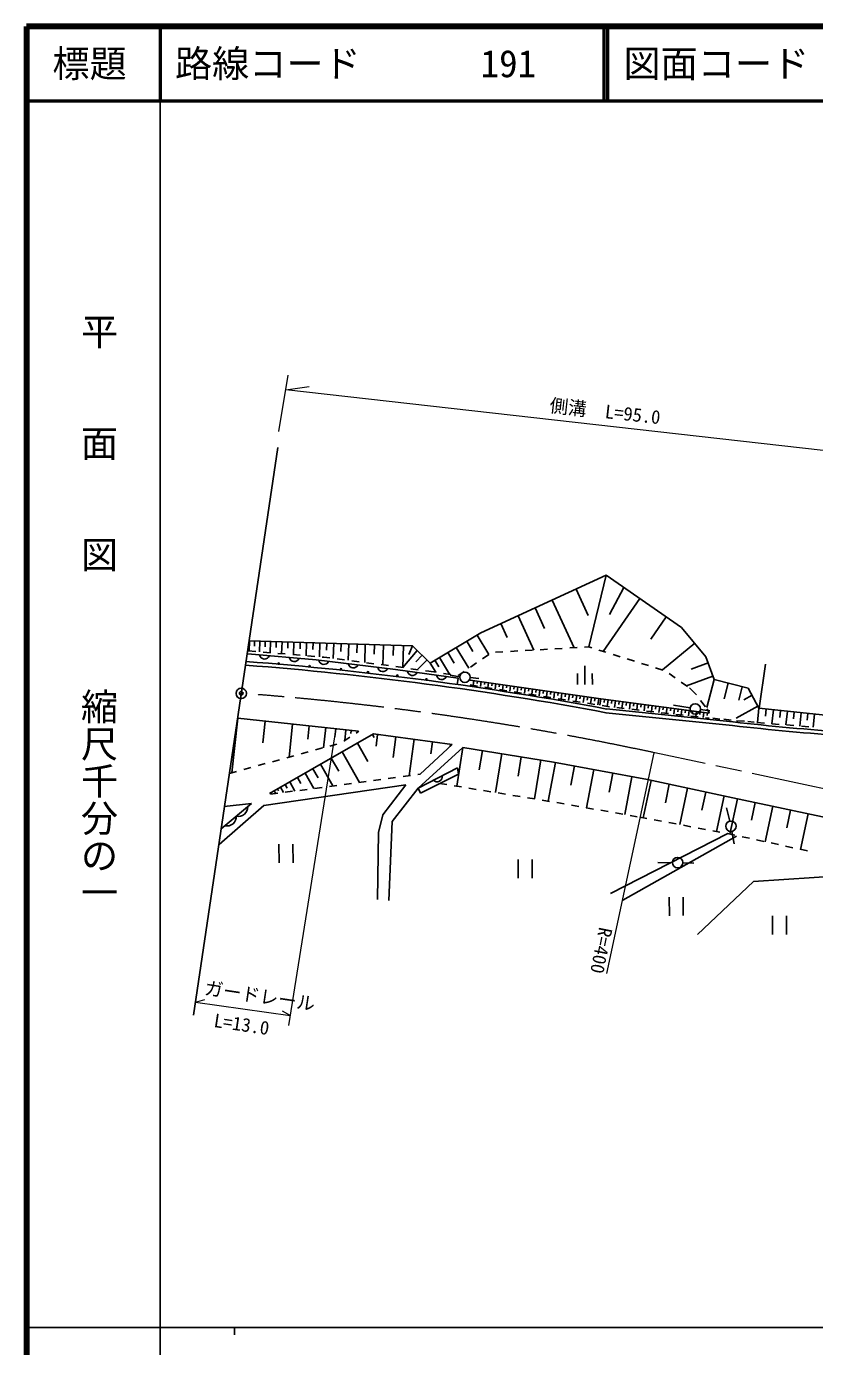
# Model space of a CAD drawing. Units: millimetres, scale not verified. Extents: x 40000 to 680000, y 20000 to 380000.
# Drawn here: x 40000 to 146110, y 202409 to 380000 of the extents above; entities that cross this region are included whole.
import ezdxf
from ezdxf.enums import TextEntityAlignment as Align

# ---------------------------------------------------------------- set-up
doc = ezdxf.new("R2010")
doc.units = ezdxf.units.MM
doc.header["$LTSCALE"] = 1000
doc.header["$PDMODE"] = 32
doc.header["$PDSIZE"] = 500
doc.linetypes.add('CHAIN', pattern=[18.5, 12, -1.5, 3.5, -1.5])
for name, color, linetype, lineweight in [('M-BGD', 7, 'Continuous', 25), ('M-BMK', 2, 'CHAIN', 13), ('M-BMK-SRVR', 3, 'Continuous', 25), ('M-STR-HTXT', 7, 'Continuous', 13), ('M-TTL', 2, 'Continuous', 13), ('M-TTL-BAND', 7, 'Continuous', 25), ('M-TTL-LINE', 7, 'Continuous', 50), ('M-TTL-TXT', 7, 'Continuous', 50)]:
    doc.layers.add(name, color=color, linetype=linetype, lineweight=lineweight)
doc.layers.add('M-OTRS', color=6, linetype='Continuous')
doc.styles.add('@ＭＳ ゴシック', font='')
doc.styles.add('ＭＳ ゴシック', font='')
doc.styles.get('@ＭＳ ゴシック').set_extended_font_data('@MS Gothic')
doc.styles.get('ＭＳ ゴシック').set_extended_font_data('MS Gothic')

msp = doc.modelspace()

# ---------------------------------------------------------------- linework, layer by layer
at = {"layer": 'M-BGD'}
for p, q in [((73849, 323342), (62489, 246978)), ((118031, 306159), (115704, 296535)), ((117933, 306114), (117973, 306027)), ((114008, 304312), (115632, 300776)), ((120419, 304512), (118496, 300878)), ((110800, 302840), (113745, 296422)), ((122559, 303036), (117653, 295925)), ((106187, 300722), (108304, 296110)), ((108493, 301781), (109759, 299024)), ((126114, 300583), (124041, 297578)), ((103881, 299664), (104732, 297809)), ((70027, 297363), (69985, 295973)), ((70722, 297342), (70701, 296629)), ((71417, 297320), (71373, 295860)), ((72148, 297298), (72125, 296549)), ((72878, 297276), (72831, 295741)), ((73645, 297252), (73621, 296466)), ((74412, 297229), (74363, 295617)), ((75218, 297204), (75193, 296378)), ((76024, 297180), (75973, 295486)), ((76871, 297154), (76845, 296285)), ((77718, 297128), (77664, 295348)), ((78608, 297101), (78580, 296188)), ((79498, 297073), (79441, 295203)), ((80433, 297045), (80404, 296078)), ((81368, 297016), (81306, 294989)), ((82382, 296985), (82349, 295921)), ((83395, 296954), (83327, 294726)), ((84509, 296920), (84474, 295750)), ((85624, 296886), (85549, 294435)), ((86849, 296849), (86810, 295562)), ((88075, 296811), (87992, 294116)), ((89422, 296770), (89379, 295353)), ((90770, 296729), (90678, 293748)), ((91959, 296692), (91477, 295514)), ((99276, 297289), (100083, 295933)), ((100677, 298123), (102237, 295503)), ((129964, 297022), (125633, 293427)), ((69806, 295593), (78996, 294804)), ((69870, 295982), (70866, 295901)), ((71863, 295820), (72860, 295739)), ((73856, 295658), (74853, 295577)), ((75850, 295496), (76847, 295415)), ((77843, 295333), (78840, 295252)), ((78996, 294804), (89686, 293502)), ((79837, 295171), (80046, 295154)), ((80046, 295154), (80829, 295052)), ((81821, 294922), (82813, 294793)), ((92625, 296048), (90678, 293748)), ((93280, 295414), (92415, 294520)), ((95610, 295107), (96958, 292842)), ((96742, 295781), (97598, 294343)), ((97874, 296455), (99543, 293652)), ((101418, 294940), (102243, 295507)), ((103155, 295814), (104154, 295872)), ((105152, 295929), (106150, 295986)), ((107149, 296044), (108147, 296101)), ((109145, 296158), (110144, 296215)), ((111142, 296273), (112141, 296330)), ((113139, 296387), (114137, 296445)), ((115136, 296502), (115704, 296535)), ((115704, 296535), (116115, 296406)), ((117069, 296107), (118024, 295809)), ((118978, 295510), (119932, 295211)), ((120887, 294913), (121841, 294614)), ((83804, 294663), (84796, 294534)), ((85787, 294404), (86779, 294275)), ((87770, 294145), (88762, 294016)), ((89686, 293502), (98127, 292319)), ((89752, 293878), (90743, 293739)), ((91733, 293601), (92724, 293462)), ((93935, 294781), (92668, 293470)), ((93714, 293324), (94167, 293261)), ((94167, 293261), (95156, 293112)), ((94365, 294365), (95106, 293120)), ((94987, 294736), (95510, 293858)), ((98121, 292676), (98946, 293242)), ((99770, 293808), (100594, 294374)), ((115189, 291463), (115176, 293963)), ((122795, 294315), (123750, 294017)), ((124704, 293718), (125659, 293419)), ((131773, 294394), (129472, 293558)), ((138652, 288296), (139520, 294212)), ((96145, 292964), (97134, 292816)), ((98350, 292516), (97048, 292733)), ((98127, 292319), (97989, 291451)), ((99729, 292077), (117321, 289553)), ((99729, 291407), (100717, 291253)), ((99730, 292398), (100914, 292260)), ((100224, 292006), (100129, 291344)), ((100719, 291935), (100671, 291601)), ((101214, 291864), (101117, 291190)), ((101709, 291793), (101660, 291453)), ((102204, 291722), (102105, 291036)), ((102699, 291651), (102649, 291305)), ((103194, 291580), (103094, 290882)), ((103689, 291509), (103638, 291157)), ((104184, 291438), (104082, 290728)), ((104678, 291367), (104627, 291009)), ((105173, 291296), (105070, 290574)), ((114181, 292958), (114189, 291458)), ((116181, 292969), (116189, 291469)), ((126530, 292953), (127346, 292375)), ((128163, 291798), (128979, 291220)), ((132422, 292609), (128851, 291311)), ((132586, 292156), (131606, 288364)), ((134482, 291666), (133936, 289552)), ((101705, 291099), (102693, 290945)), ((103681, 290791), (104669, 290637)), ((105668, 291225), (105616, 290861)), ((105658, 290482), (106646, 290328)), ((106163, 291154), (106058, 290420)), ((106658, 291083), (106605, 290713)), ((107153, 291012), (107046, 290266)), ((107648, 290941), (107594, 290565)), ((107634, 290174), (108622, 290020)), ((108143, 290870), (108034, 290112)), ((108638, 290799), (108583, 290417)), ((109133, 290728), (109022, 289958)), ((109628, 290657), (109572, 290269)), ((109610, 289866), (110598, 289712)), ((110123, 290586), (110010, 289804)), ((110618, 290515), (110561, 290121)), ((111113, 290444), (110999, 289650)), ((111607, 290373), (111550, 289973)), ((111586, 289558), (112574, 289404)), ((112102, 290302), (111987, 289496)), ((112597, 290231), (112539, 289825)), ((113092, 290160), (112975, 289342)), ((113587, 290089), (113528, 289677)), ((114082, 290018), (113963, 289187)), ((114577, 289947), (114517, 289529)), ((115072, 289876), (114951, 289033)), ((115567, 289805), (115506, 289381)), ((116062, 289734), (115939, 288879)), ((116557, 289663), (116495, 289232)), ((117052, 289592), (116927, 288725)), ((117321, 289553), (117206, 288682)), ((117321, 289553), (131916, 287620)), ((117817, 289487), (117759, 289046)), ((129273, 291012), (130220, 290085)), ((136378, 291176), (135912, 289371)), ((137681, 290019), (136583, 289422)), ((113562, 289250), (114550, 289096)), ((115538, 288942), (116526, 288788)), ((117514, 288634), (118502, 288480)), ((118077, 288182), (135117, 286446)), ((118313, 289422), (118194, 288528)), ((118808, 289356), (118748, 288903)), ((119304, 289290), (119185, 288394)), ((119495, 288359), (120488, 288246)), ((119800, 289225), (119741, 288781)), ((120295, 289159), (120179, 288281)), ((120791, 289093), (120734, 288659)), ((121287, 289028), (121173, 288168)), ((121482, 288133), (122476, 288020)), ((121782, 288962), (121726, 288537)), ((122278, 288897), (122167, 288055)), ((122774, 288831), (122719, 288415)), ((123269, 288765), (123161, 287943)), ((123469, 287908), (124463, 287795)), ((123765, 288700), (123711, 288293)), ((124261, 288634), (124154, 287830)), ((124756, 288568), (124704, 288171)), ((125252, 288503), (125148, 287717)), ((125748, 288437), (125696, 288049)), ((126244, 288371), (126142, 287605)), ((126739, 288306), (126689, 287927)), ((129358, 288335), (127105, 288675)), ((127235, 288240), (127136, 287492)), ((127731, 288174), (127682, 287805)), ((128226, 288109), (128130, 287379)), ((128722, 288043), (128674, 287683)), ((129218, 287978), (129123, 287266)), ((129713, 287912), (129667, 287561)), ((130209, 287846), (130117, 287154)), ((130705, 287781), (130659, 287439)), ((130729, 288113), (131991, 287911)), ((130733, 289336), (131443, 288468)), ((131200, 287715), (131111, 287041)), ((131659, 288192), (131916, 287620)), ((138476, 288557), (135553, 286967)), ((138621, 288291), (138413, 286352)), ((138621, 288291), (160316, 285964)), ((139591, 288187), (139488, 287229)), ((140560, 288083), (140357, 286191)), ((141506, 287981), (141406, 287047)), ((142452, 287880), (142254, 286033)), ((143375, 287781), (143277, 286869)), ((68480, 286964), (67674, 279602)), ((68480, 286964), (84692, 285189)), ((72162, 286561), (71838, 283606)), ((75843, 286158), (75355, 281698)), ((118026, 287684), (135066, 285949)), ((125457, 287682), (126450, 287570)), ((127444, 287457), (128437, 287344)), ((129431, 287231), (130425, 287119)), ((131418, 287006), (131916, 286950)), ((131696, 287649), (131652, 287317)), ((132389, 286950), (133356, 286831)), ((133908, 286792), (134874, 286693)), ((135604, 286595), (136689, 286535)), ((137123, 286476), (137990, 286417)), ((138345, 286358), (139342, 286275)), ((140338, 286192), (141335, 286110)), ((142332, 286027), (143328, 285944)), ((144298, 287682), (144105, 285880)), ((145199, 287585), (145104, 286695)), ((146100, 287488), (145911, 285730)), ((72740, 276827), (86743, 284834)), ((78073, 285914), (77877, 284124)), ((80303, 285670), (80008, 282968)), ((81654, 285522), (81536, 284437)), ((82718, 283843), (83554, 284391)), ((83005, 285374), (82847, 283928)), ((83728, 285295), (83682, 284870)), ((84390, 284940), (84771, 285189)), ((86607, 284756), (86837, 284354)), ((86743, 284834), (97314, 283414)), ((87286, 284761), (87071, 283158)), ((89740, 284432), (89366, 281644)), ((144325, 285862), (145321, 285779)), ((76984, 282143), (77948, 282406)), ((78913, 282669), (79878, 282933)), ((80842, 283196), (81807, 283459)), ((82502, 282409), (84849, 278304)), ((84555, 283583), (85967, 281112)), ((92194, 284102), (91535, 279194)), ((98774, 283020), (92739, 277537)), ((97314, 283414), (93015, 279391)), ((94648, 283773), (94429, 282141)), ((97102, 283443), (97068, 283183)), ((98774, 283020), (97928, 277792)), ((98774, 283020), (110962, 281048)), ((101388, 282597), (100965, 279981)), ((71195, 280563), (72160, 280826)), ((73125, 281089), (74090, 281353)), ((75054, 281616), (76019, 281879)), ((79586, 280742), (81254, 277826)), ((81044, 281576), (82048, 279820)), ((104002, 282174), (103155, 276939)), ((106619, 281750), (106196, 279132)), ((109237, 281327), (108389, 276086)), ((111213, 281001), (110237, 275784)), ((110962, 281048), (123624, 278681)), ((67337, 279509), (68301, 279773)), ((69266, 280036), (70231, 280299)), ((76479, 278965), (76951, 278141)), ((77515, 279557), (78699, 277486)), ((78551, 280150), (79264, 278903)), ((88719, 278819), (89710, 278951)), ((90702, 279083), (91693, 279215)), ((92684, 279347), (93015, 279391)), ((92739, 277537), (98024, 280259)), ((93054, 276867), (98182, 279431)), ((98182, 279431), (98024, 280259)), ((113791, 280519), (113306, 277926)), ((116369, 280037), (115405, 274881)), ((118947, 279555), (118468, 276993)), ((121524, 279073), (120572, 273979)), ((91082, 277971), (71952, 275210)), ((73349, 277175), (73562, 276802)), ((73783, 277423), (73940, 277148)), ((74217, 277671), (74632, 276945)), ((74830, 278022), (75110, 277534)), ((74841, 276973), (75833, 277105)), ((75444, 278373), (76145, 277146)), ((76824, 277236), (77815, 277368)), ((78806, 277500), (79798, 277632)), ((80789, 277764), (81780, 277896)), ((82771, 278028), (83763, 278160)), ((84754, 278292), (85745, 278424)), ((86736, 278556), (87728, 278687)), ((87966, 273948), (91082, 277971)), ((92739, 277537), (89228, 273041)), ((92739, 277537), (93054, 276867)), ((95618, 278168), (96605, 278007)), ((97592, 277846), (98579, 277686)), ((99566, 277525), (100553, 277364)), ((101540, 277203), (102527, 277042)), ((124093, 278581), (123020, 273546)), ((123624, 278681), (135102, 276236)), ((126548, 278058), (126018, 275572)), ((129003, 277535), (127957, 272625)), ((66232, 272054), (70295, 275486)), ((70295, 275486), (66627, 275052)), ((72859, 276709), (73850, 276841)), ((72915, 276927), (72971, 276829)), ((103514, 276881), (104501, 276720)), ((105488, 276559), (106475, 276398)), ((107462, 276237), (108449, 276076)), ((109436, 275915), (110134, 275802)), ((110134, 275802), (110422, 275751)), ((111407, 275579), (112392, 275407)), ((131458, 277012), (130942, 274588)), ((133914, 276489), (132894, 271703)), ((135715, 276105), (134704, 271356)), ((135102, 276236), (159558, 271029)), ((138098, 275598), (137592, 273219)), ((71952, 275210), (65956, 269964)), ((87414, 271581), (87966, 273948)), ((113378, 275235), (114363, 275063)), ((115348, 274891), (116333, 274719)), ((117318, 274547), (118303, 274375)), ((119288, 274203), (120273, 274031)), ((121258, 273859), (122243, 273687)), ((122559, 273632), (123542, 273449)), ((134713, 273075), (134239, 274870)), ((140482, 275090), (139467, 270324)), ((142865, 274583), (142357, 272195)), ((145248, 274075), (144230, 269291)), ((89228, 273041), (88794, 262430)), ((124525, 273265), (125508, 273082)), ((126491, 272898), (127474, 272715)), ((128457, 272531), (129440, 272348)), ((130423, 272164), (131406, 271981)), ((132389, 271797), (133372, 271614)), ((74005, 269976), (74019, 267476)), ((75894, 267486), (75880, 269986)), ((87256, 262548), (87414, 271581)), ((134432, 271423), (118614, 263377)), ((135615, 271068), (120311, 262469)), ((134355, 271430), (134392, 271423)), ((134392, 271423), (135370, 271211)), ((134949, 271714), (135265, 270018)), ((136347, 271000), (137324, 270788)), ((138302, 270576), (139279, 270364)), ((140256, 270153), (141233, 269941)), ((142211, 269729), (143188, 269517)), ((144165, 269305), (145143, 269094)), ((106192, 267925), (106205, 265425)), ((108080, 265435), (108067, 267935)), ((126962, 267494), (124990, 267513)), ((128402, 267474), (129861, 267454)), ((137903, 264954), (130329, 257854)), ((153049, 265980), (137903, 264954)), ((126545, 262876), (126559, 260376)), ((128434, 260386), (128420, 262886)), ((140430, 260352), (140443, 257852)), ((142318, 257862), (142305, 260362))]:
    msp.add_line(p, q, dxfattribs=at)
for points in [[(94365, 294365), (101189, 298428), (118031, 306159), (128208, 299138), (131482, 295194), (132586, 292156)], [(70027, 297363), (91959, 296692), (94365, 294365)], [(132586, 292156), (137162, 290973), (138621, 288291)]]:
    msp.add_lwpolyline(points, dxfattribs=at)
for centre, radius in [((73977, 294291), 100), ((78118, 293936), 100), ((82359, 293522), 100), ((85988, 293108), 100), ((99034, 292447), 700), ((89942, 292664), 100), ((93857, 292151), 100), ((130037, 288187), 700), ((134850, 272409), 700), ((127671, 267518), 700)]:
    msp.add_circle(centre, radius, dxfattribs=at)
for centre, radius, start, end in [((72072, 295594), 694, 191.35414, 338.83373), ((76057, 295251), 694, 191.35414, 338.83373), ((35098, -154581), 449973, 79.37985, 85.61398), ((35098, -154581), 450473, 79.37985, 85.61398), ((80046, 294872), 694, 189.31741, 336.797), ((84017, 294389), 694, 189.31741, 336.797), ((87987, 293905), 694, 189.31741, 336.797), ((91956, 293380), 694, 188.28009, 335.75968), ((95917, 292825), 694, 188.28009, 335.75968), ((174218, 627569), 343856, 263.46219, 268.57649), ((174218, 627569), 343356, 263.46219, 268.57649), ((95293, 279071), 694, 223.50529, 10.98488), ((67016, 273698), 1250, 257.05635, 3.31655), ((68544, 274988), 1250, 257.05635, 3.31655)]:
    msp.add_arc(centre, radius, start, end, dxfattribs=at)
at = {"layer": 'M-BMK'}
msp.add_line((167555, 273137), (124594, 282280), dxfattribs=at)
msp.add_arc((38701, -117567), 408969, 77.87631, 85.66373, dxfattribs=at)
at = {"layer": 'M-BMK-SRVR'}
msp.add_circle((68925, 290283), 700, dxfattribs=at)
at = {"layer": 'M-OTRS'}
msp.add_point((68925, 290283), dxfattribs=at)
at = {"layer": 'M-STR-HTXT'}
for p, q in [((73978, 325497), (75240, 333070)), ((74916, 331123), (78080, 331571)), ((171942, 320171), (74916, 331123)), ((81675, 285535), (75285, 245617)), ((124472, 282261), (118082, 252598)), ((62751, 248742), (64004, 249088)), ((62751, 248742), (75500, 246964)), ((75500, 246964), (74496, 247549))]:
    msp.add_line(p, q, dxfattribs=at)
at = {"layer": 'M-TTL', "lineweight": 140}
for p, q in [((40000, 380000), (40000, 20000)), ((680000, 380000), (40000, 380000))]:
    msp.add_line(p, q, dxfattribs=at)
at = {"layer": 'M-TTL-BAND'}
for p, q in [((58000, 370000), (58000, 20000)), ((40000, 205000), (579000, 205000)), ((68000, 205000), (68000, 204000))]:
    msp.add_line(p, q, dxfattribs=at)
at = {"layer": 'M-TTL-LINE'}
for p, q in [((58000, 380000), (58000, 370000)), ((117750, 380000), (117750, 370000)), ((118250, 380000), (118250, 370000)), ((40000, 370000), (680000, 370000))]:
    msp.add_line(p, q, dxfattribs=at)

# ---------------------------------------------------------------- texts
at = {"layer": 'M-STR-HTXT', "style": 'ＭＳ ゴシック'}
for s, rotation, p in [('側溝\u3000L=95.0', 353.627, (117740, 326766)), ('R=400', 258.776, (115965, 255973)), ('ガードレール', 351.492, (71217, 248135)), ('L=13.0', 351.492, (68764, 244318))]:
    msp.add_text(s, height=1833, rotation=rotation, dxfattribs=at).set_placement(p, align=Align.BOTTOM_CENTER)
at = {"layer": 'M-TTL-BAND', "style": '@ＭＳ ゴシック'}
for s, p in [('平\u3000\u3000面\u3000\u3000図', (49777, 306475)), ('縮尺千分の一', (49777, 261030))]:
    msp.add_text(s, height=3666, rotation=270, dxfattribs=at).set_placement(p, align=Align.MIDDLE_RIGHT)
at = {"layer": 'M-TTL-TXT', "style": 'ＭＳ ゴシック'}
msp.add_text('標題', height=3666, dxfattribs=at).set_placement((48500, 375000), align=Align.MIDDLE_CENTER)
for s, p in [('路線コード', (60000, 375000)), ('191', (101142, 375000)), ('図面コード', (120380, 375000))]:
    msp.add_text(s, height=3666, dxfattribs=at).set_placement(p, align=Align.MIDDLE_LEFT)

doc.saveas('drawing.dxf')
